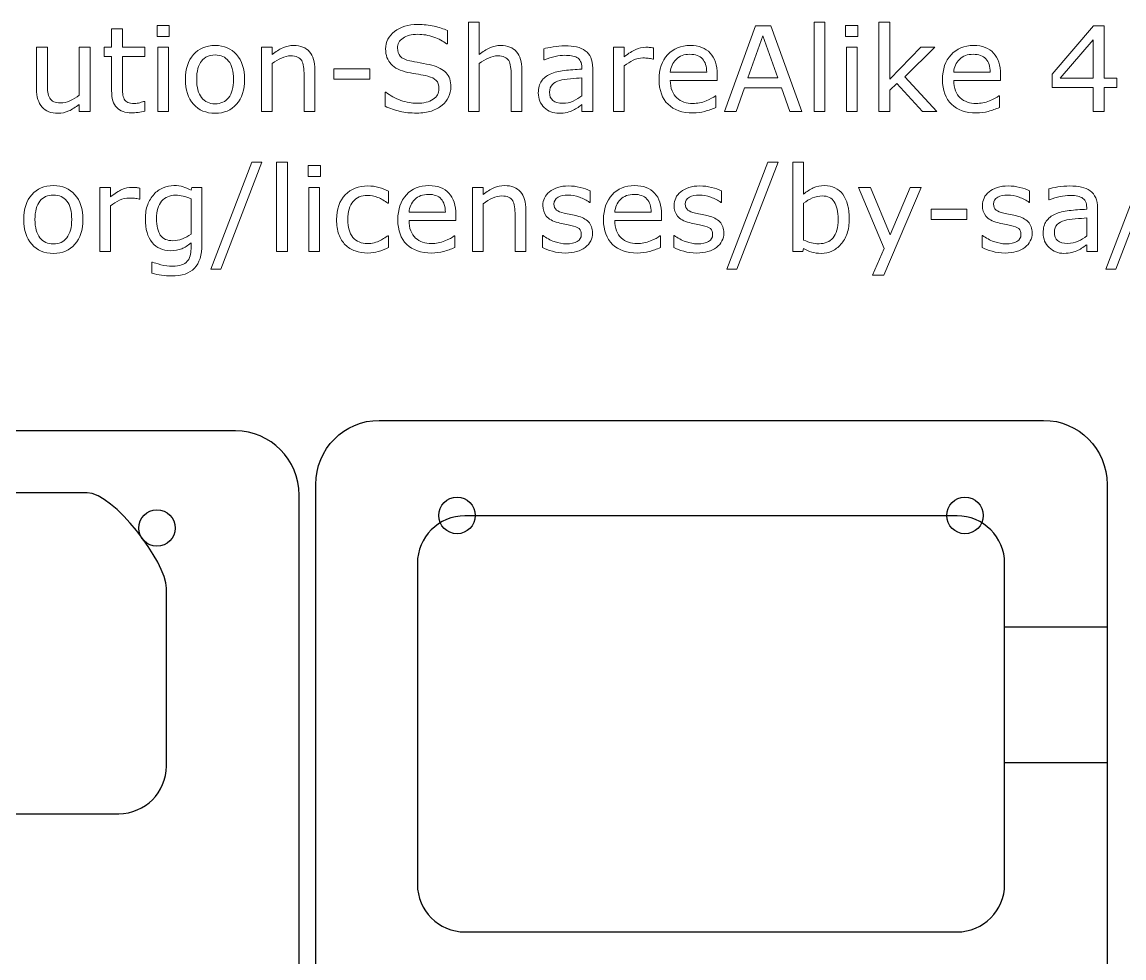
# Model space of a CAD drawing. Header units: inches. Extents: x -26 to 254, y 80 to 251.
# Drawn here: x 67.3 to 136.7, y 165.5 to 224.4 of the extents above; entities that cross this region are included whole.
import ezdxf

# ---------------------------------------------------------------- set-up
doc = ezdxf.new("R2010")
doc.units = ezdxf.units.IN
doc.header["$MEASUREMENT"] = 0
doc.layers.add('LAYER_1_0_0_0', color=7, linetype='Continuous')

# ---------------------------------------------------------------- blocks, each defined once
blk = doc.blocks.new('block 69')
at = {"layer": 'LAYER_1_0_0_0', "color": 1, "lineweight": 25}
blk.add_open_spline([(76.943, 192.581), (76.943, 193.216), (76.428, 193.731), (75.793, 193.731), (75.158, 193.731), (74.643, 193.216), (74.643, 192.581), (74.643, 191.946), (75.158, 191.431), (75.793, 191.431), (76.428, 191.431), (76.943, 191.946), (76.943, 192.581), (76.943, 192.581), (76.943, 192.581), (76.943, 192.581)], degree=3, knots=[0, 0, 0, 0, 1, 1, 1, 2, 2, 2, 3, 3, 3, 4, 4, 4, 5, 5, 5, 5], dxfattribs=at)
blk = doc.blocks.new('block 73')
at = {"layer": 'LAYER_1_0_0_0', "color": 1, "lineweight": 25}
blk.add_open_spline([(46.389, 174.597), (44.733, 174.597), (43.389, 175.94), (43.389, 177.597), (43.389, 177.597), (43.389, 188.796), (43.389, 188.796), (43.389, 190.452), (46.733, 194.796), (48.389, 194.796), (48.389, 194.796), (71.388, 194.796), (71.388, 194.796), (73.045, 194.796), (76.388, 190.452), (76.388, 188.796), (76.388, 188.796), (76.388, 177.597), (76.388, 177.597), (76.388, 175.94), (75.046, 174.597), (73.388, 174.597), (73.388, 174.597), (46.389, 174.597), (46.389, 174.597)], degree=3, knots=[0, 0, 0, 0, 1, 1, 1, 2, 2, 2, 3, 3, 3, 4, 4, 4, 5, 5, 5, 6, 6, 6, 7, 7, 7, 8, 8, 8, 8], dxfattribs=at)
blk = doc.blocks.new('block 75')
at = {"layer": 'LAYER_1_0_0_0', "color": 1, "lineweight": 25}
blk.add_open_spline([(95.2, 193.35), (95.2, 193.35), (126.199, 193.35), (126.199, 193.35), (127.855, 193.35), (129.199, 192.007), (129.199, 190.35), (129.199, 190.35), (129.199, 170.15), (129.199, 170.15), (129.199, 168.493), (127.855, 167.15), (126.199, 167.15), (126.199, 167.15), (95.2, 167.15), (95.2, 167.15), (93.543, 167.15), (92.2, 168.493), (92.2, 170.15), (92.2, 170.15), (92.2, 190.35), (92.2, 190.35), (92.2, 192.007), (93.543, 193.35), (95.2, 193.35)], degree=3, knots=[0, 0, 0, 0, 1, 1, 1, 2, 2, 2, 3, 3, 3, 4, 4, 4, 5, 5, 5, 6, 6, 6, 7, 7, 7, 8, 8, 8, 8], dxfattribs=at)
blk = doc.blocks.new('block 80')
at = {"layer": 'LAYER_1_0_0_0', "color": 1, "lineweight": 25}
blk.add_open_spline([(95.849, 193.372), (95.849, 194.007), (95.334, 194.522), (94.699, 194.522), (94.064, 194.522), (93.549, 194.007), (93.549, 193.372), (93.549, 192.737), (94.064, 192.222), (94.699, 192.222), (95.334, 192.222), (95.849, 192.737), (95.849, 193.372), (95.849, 193.372), (95.849, 193.372), (95.849, 193.372)], degree=3, knots=[0, 0, 0, 0, 1, 1, 1, 2, 2, 2, 3, 3, 3, 4, 4, 4, 5, 5, 5, 5], dxfattribs=at)
blk = doc.blocks.new('block 81')
at = {"layer": 'LAYER_1_0_0_0', "color": 1, "lineweight": 25}
blk.add_open_spline([(127.849, 193.372), (127.849, 194.007), (127.335, 194.522), (126.699, 194.522), (126.064, 194.522), (125.549, 194.007), (125.549, 193.372), (125.549, 192.737), (126.064, 192.222), (126.699, 192.222), (127.335, 192.222), (127.849, 192.737), (127.849, 193.372), (127.849, 193.372), (127.849, 193.372), (127.849, 193.372)], degree=3, knots=[0, 0, 0, 0, 1, 1, 1, 2, 2, 2, 3, 3, 3, 4, 4, 4, 5, 5, 5, 5], dxfattribs=at)
blk = doc.blocks.new('block 86')
at = {"layer": 'LAYER_1_0_0_0', "color": 1, "lineweight": 25}
blk.add_lwpolyline([(129.199, 186.361), (135.652, 186.361)], dxfattribs=at)
blk = doc.blocks.new('block 87')
at = {"layer": 'LAYER_1_0_0_0', "color": 1, "lineweight": 25}
blk.add_lwpolyline([(129.199, 177.816), (135.652, 177.816)], dxfattribs=at)
blk = doc.blocks.new('block 88')
at = {"layer": 'LAYER_1_0_0_0', "color": 7, "lineweight": 25}
blk.add_open_spline([(90.38, 152.023), (90.38, 152.023), (132.233, 152.023), (132.233, 152.023), (134.442, 152.023), (135.652, 153.827), (135.652, 156.054), (135.652, 156.054), (135.652, 195.33), (135.652, 195.33), (135.652, 197.556), (133.861, 199.361), (131.652, 199.361), (131.652, 199.361), (89.798, 199.361), (89.798, 199.361), (87.588, 199.361), (85.798, 197.556), (85.798, 195.33), (85.798, 195.33), (85.798, 156.054), (85.798, 156.054), (85.798, 153.827), (88.171, 152.023), (90.38, 152.023)], degree=3, knots=[0, 0, 0, 0, 1, 1, 1, 2, 2, 2, 3, 3, 3, 4, 4, 4, 5, 5, 5, 6, 6, 6, 7, 7, 7, 8, 8, 8, 8], dxfattribs=at)
blk = doc.blocks.new('block 94')
at = {"layer": 'LAYER_1_0_0_0', "color": 7, "lineweight": 25}
blk.add_open_spline([(33.553, 187.49), (33.553, 187.49), (28.187, 187.487), (28.187, 187.487), (28.187, 187.487), (28.184, 193.743), (28.184, 193.743), (28.184, 193.743), (33.542, 193.747), (33.542, 193.747), (33.542, 193.747), (33.528, 198.672), (33.528, 198.672), (33.528, 198.672), (33.532, 198.694), (33.532, 198.694), (33.532, 198.694), (80.745, 198.694), (80.745, 198.694), (80.745, 198.694), (80.745, 198.672), (80.745, 198.672), (80.745, 198.672), (80.745, 198.694), (80.745, 198.694), (82.954, 198.694), (84.745, 196.887), (84.745, 194.657), (84.745, 194.657), (84.745, 155.291), (84.745, 155.291), (84.745, 155.291), (84.781, 155.291), (84.781, 155.291), (84.781, 153.081), (82.975, 151.291), (80.745, 151.291), (80.745, 151.291), (69.424, 151.291), (69.424, 151.291), (69.424, 151.291), (66.009, 147.348), (66.009, 147.348), (66.009, 147.348), (61.609, 147.364), (61.609, 147.364), (61.609, 147.364), (61.612, 142.007), (61.612, 142.007), (61.612, 142.007), (61.612, 142.002), (61.612, 142.002), (61.612, 142.002), (55.319, 142.002), (55.319, 142.002), (55.319, 142.002), (55.316, 147.36), (55.316, 147.36), (55.316, 147.36), (41.764, 147.352), (41.764, 147.352), (41.764, 147.352), (41.766, 141.995), (41.766, 141.995), (41.766, 141.995), (35.51, 141.992), (35.51, 141.992), (35.51, 141.992), (35.507, 147.349), (35.507, 147.349), (35.507, 147.349), (33.553, 147.348), (33.553, 147.348), (33.553, 147.348), (33.553, 167.645), (33.553, 167.645), (33.553, 167.645), (28.199, 167.642), (28.199, 167.642), (28.197, 167.642), (28.195, 173.935), (28.195, 173.935), (28.195, 173.935), (33.553, 173.938), (33.553, 173.938), (33.553, 173.938), (33.553, 187.49), (33.553, 187.49)], degree=3, knots=[0, 0, 0, 0, 1, 1, 1, 2, 2, 2, 3, 3, 3, 4, 4, 4, 5, 5, 5, 6, 6, 6, 7, 7, 7, 8, 8, 8, 9, 9, 9, 10, 10, 10, 11, 11, 11, 12, 12, 12, 13, 13, 13, 14, 14, 14, 15, 15, 15, 16, 16, 16, 17, 17, 17, 18, 18, 18, 19, 19, 19, 20, 20, 20, 21, 21, 21, 22, 22, 22, 23, 23, 23, 24, 24, 24, 25, 25, 25, 26, 26, 26, 27, 27, 27, 28, 28, 28, 29, 29, 29, 29], dxfattribs=at)
blk = doc.blocks.new('block 101')
at = {"layer": 'LAYER_1_0_0_0', "color": 7, "lineweight": 5}
for points in [[(117.877, 218.805), (117.194, 218.805), (117.194, 224.438), (117.877, 224.438), (117.877, 218.805)], [(124.931, 218.805), (124.029, 218.805), (122.404, 220.574), (121.965, 220.156), (121.965, 218.805), (121.281, 218.805), (121.281, 224.438), (121.965, 224.438), (121.965, 220.84), (123.922, 222.851), (124.798, 222.851), (122.912, 220.982), (124.931, 218.805)], [(76.572, 223.523), (75.8, 223.523), (75.8, 224.229), (76.572, 224.229), (76.572, 223.523)], [(116.418, 218.805), (115.656, 218.805), (115.131, 220.304), (112.808, 220.304), (112.284, 218.805), (111.556, 218.805), (113.511, 224.196), (114.463, 224.196), (116.418, 218.805)], [(114.907, 220.922), (113.97, 223.562), (113.028, 220.922), (114.907, 220.922)], [(119.954, 223.523), (119.183, 223.523), (119.183, 224.229), (119.954, 224.229), (119.954, 223.523)], [(136.271, 220.326), (135.466, 220.326), (135.466, 218.805), (134.772, 218.805), (134.772, 220.326), (132.192, 220.326), (132.192, 221.159), (134.801, 224.196), (135.466, 224.196), (135.466, 220.911), (136.271, 220.911), (136.271, 220.326)], [(134.772, 220.911), (134.772, 223.316), (132.706, 220.911), (134.772, 220.911)], [(76.528, 218.805), (75.844, 218.805), (75.844, 222.851), (76.528, 222.851), (76.528, 218.805)], [(119.91, 218.805), (119.227, 218.805), (119.227, 222.851), (119.91, 222.851), (119.91, 218.805)], [(89.2, 220.833), (86.94, 220.833), (86.94, 221.484), (89.2, 221.484), (89.2, 220.833)], [(82.4, 215.619), (79.807, 208.883), (79.181, 208.883), (81.763, 215.619), (82.4, 215.619)], [(84.012, 209.985), (83.328, 209.985), (83.328, 215.619), (84.012, 215.619), (84.012, 209.985)], [(86.088, 214.704), (85.317, 214.704), (85.317, 215.409), (86.088, 215.409), (86.088, 214.704)], [(114.924, 215.619), (112.33, 208.883), (111.705, 208.883), (114.287, 215.619), (114.924, 215.619)], [(138.798, 215.619), (136.205, 208.883), (135.579, 208.883), (138.161, 215.619), (138.798, 215.619)], [(86.044, 209.985), (85.361, 209.985), (85.361, 214.031), (86.044, 214.031), (86.044, 209.985)], [(123.944, 214.031), (121.583, 208.497), (120.864, 208.497), (121.609, 210.184), (119.997, 214.031), (120.739, 214.031), (121.978, 211.036), (123.237, 214.031), (123.944, 214.031)], [(126.827, 212.014), (124.567, 212.014), (124.567, 212.664), (126.827, 212.664), (126.827, 212.014)]]:
    blk.add_lwpolyline(points, dxfattribs=at)
for points, knots in [([(94.311, 220.34), (94.311, 220.13), (94.262, 219.923), (94.164, 219.718), (94.067, 219.513), (93.93, 219.34), (93.754, 219.198), (93.562, 219.043), (93.338, 218.923), (93.081, 218.836), (92.825, 218.749), (92.516, 218.706), (92.155, 218.706), (91.767, 218.706), (91.419, 218.742), (91.11, 218.814), (90.801, 218.886), (90.486, 218.993), (90.165, 219.135), (90.165, 219.135), (90.165, 220.029), (90.165, 220.029), (90.165, 220.029), (90.216, 220.029), (90.216, 220.029), (90.488, 219.803), (90.801, 219.629), (91.157, 219.507), (91.512, 219.384), (91.847, 219.323), (92.159, 219.323), (92.601, 219.323), (92.946, 219.406), (93.192, 219.573), (93.438, 219.739), (93.561, 219.961), (93.561, 220.239), (93.561, 220.477), (93.503, 220.654), (93.387, 220.767), (93.27, 220.88), (93.092, 220.968), (92.855, 221.03), (92.675, 221.079), (92.479, 221.119), (92.269, 221.15), (92.059, 221.181), (91.836, 221.221), (91.601, 221.269), (91.125, 221.37), (90.772, 221.543), (90.543, 221.788), (90.314, 222.032), (90.198, 222.351), (90.198, 222.744), (90.198, 223.195), (90.389, 223.564), (90.768, 223.852), (91.149, 224.14), (91.63, 224.284), (92.215, 224.284), (92.592, 224.284), (92.939, 224.248), (93.254, 224.176), (93.568, 224.103), (93.848, 224.014), (94.09, 223.908), (94.09, 223.908), (94.09, 223.06), (94.09, 223.06), (94.09, 223.06), (94.04, 223.06), (94.04, 223.06), (93.836, 223.235), (93.568, 223.379), (93.236, 223.494), (92.903, 223.609), (92.563, 223.667), (92.215, 223.667), (91.833, 223.667), (91.527, 223.587), (91.295, 223.428), (91.064, 223.269), (90.948, 223.064), (90.948, 222.813), (90.948, 222.588), (91.006, 222.413), (91.121, 222.285), (91.237, 222.157), (91.439, 222.06), (91.73, 221.992), (91.884, 221.959), (92.103, 221.917), (92.386, 221.869), (92.67, 221.821), (92.91, 221.772), (93.107, 221.721), (93.506, 221.615), (93.806, 221.455), (94.008, 221.24), (94.21, 221.026), (94.311, 220.725), (94.311, 220.34)], [0, 0, 0, 0, 1, 1, 1, 2, 2, 2, 3, 3, 3, 4, 4, 4, 5, 5, 5, 6, 6, 6, 7, 7, 7, 8, 8, 8, 9, 9, 9, 10, 10, 10, 11, 11, 11, 12, 12, 12, 13, 13, 13, 14, 14, 14, 15, 15, 15, 16, 16, 16, 17, 17, 17, 18, 18, 18, 19, 19, 19, 20, 20, 20, 21, 21, 21, 22, 22, 22, 23, 23, 23, 24, 24, 24, 25, 25, 25, 26, 26, 26, 27, 27, 27, 28, 28, 28, 29, 29, 29, 30, 30, 30, 31, 31, 31, 32, 32, 32, 33, 33, 33, 34, 34, 34, 34]), ([(98.791, 218.805), (98.791, 218.805), (98.107, 218.805), (98.107, 218.805), (98.107, 218.805), (98.107, 221.106), (98.107, 221.106), (98.107, 221.292), (98.097, 221.466), (98.075, 221.629), (98.053, 221.792), (98.014, 221.919), (97.956, 222.011), (97.896, 222.112), (97.81, 222.187), (97.697, 222.237), (97.585, 222.286), (97.439, 222.311), (97.259, 222.311), (97.074, 222.311), (96.881, 222.265), (96.679, 222.174), (96.478, 222.082), (96.285, 221.965), (96.101, 221.823), (96.101, 221.823), (96.101, 218.805), (96.101, 218.805), (96.101, 218.805), (95.417, 218.805), (95.417, 218.805), (95.417, 218.805), (95.417, 224.438), (95.417, 224.438), (95.417, 224.438), (96.101, 224.438), (96.101, 224.438), (96.101, 224.438), (96.101, 222.4), (96.101, 222.4), (96.312, 222.576), (96.531, 222.714), (96.757, 222.813), (96.983, 222.911), (97.215, 222.961), (97.453, 222.961), (97.888, 222.961), (98.22, 222.829), (98.448, 222.567), (98.677, 222.304), (98.791, 221.925), (98.791, 221.43), (98.791, 221.43), (98.791, 218.805), (98.791, 218.805)], [0, 0, 0, 0, 1, 1, 1, 2, 2, 2, 3, 3, 3, 4, 4, 4, 5, 5, 5, 6, 6, 6, 7, 7, 7, 8, 8, 8, 9, 9, 9, 10, 10, 10, 11, 11, 11, 12, 12, 12, 13, 13, 13, 14, 14, 14, 15, 15, 15, 16, 16, 16, 17, 17, 17, 18, 18, 18, 18]), ([(75.019, 218.832), (74.891, 218.799), (74.752, 218.771), (74.601, 218.75), (74.451, 218.728), (74.317, 218.717), (74.198, 218.717), (73.786, 218.717), (73.473, 218.828), (73.258, 219.051), (73.043, 219.273), (72.936, 219.63), (72.936, 220.122), (72.936, 220.122), (72.936, 222.278), (72.936, 222.278), (72.936, 222.278), (72.473, 222.278), (72.473, 222.278), (72.473, 222.278), (72.473, 222.851), (72.473, 222.851), (72.473, 222.851), (72.936, 222.851), (72.936, 222.851), (72.936, 222.851), (72.936, 224.008), (72.936, 224.008), (72.936, 224.008), (73.619, 224.008), (73.619, 224.008), (73.619, 224.008), (73.619, 222.851), (73.619, 222.851), (73.619, 222.851), (75.019, 222.851), (75.019, 222.851), (75.019, 222.851), (75.019, 222.278), (75.019, 222.278), (75.019, 222.278), (73.619, 222.278), (73.619, 222.278), (73.619, 222.278), (73.619, 220.428), (73.619, 220.428), (73.619, 220.215), (73.624, 220.048), (73.634, 219.928), (73.643, 219.808), (73.677, 219.696), (73.734, 219.592), (73.787, 219.495), (73.86, 219.424), (73.953, 219.38), (74.046, 219.335), (74.187, 219.312), (74.377, 219.312), (74.487, 219.312), (74.603, 219.329), (74.723, 219.362), (74.844, 219.395), (74.93, 219.422), (74.984, 219.444), (74.984, 219.444), (75.019, 219.444), (75.019, 219.444), (75.019, 219.444), (75.019, 218.832), (75.019, 218.832)], [0, 0, 0, 0, 1, 1, 1, 2, 2, 2, 3, 3, 3, 4, 4, 4, 5, 5, 5, 6, 6, 6, 7, 7, 7, 8, 8, 8, 9, 9, 9, 10, 10, 10, 11, 11, 11, 12, 12, 12, 13, 13, 13, 14, 14, 14, 15, 15, 15, 16, 16, 16, 17, 17, 17, 18, 18, 18, 19, 19, 19, 20, 20, 20, 21, 21, 21, 22, 22, 22, 23, 23, 23, 23]), ([(81.316, 220.826), (81.316, 220.168), (81.148, 219.648), (80.811, 219.267), (80.473, 218.886), (80.021, 218.695), (79.455, 218.695), (78.884, 218.695), (78.431, 218.886), (78.094, 219.267), (77.758, 219.648), (77.59, 220.168), (77.59, 220.826), (77.59, 221.485), (77.758, 222.005), (78.094, 222.388), (78.431, 222.77), (78.884, 222.961), (79.455, 222.961), (80.021, 222.961), (80.473, 222.77), (80.811, 222.388), (81.148, 222.005), (81.316, 221.485), (81.316, 220.826)], [0, 0, 0, 0, 1, 1, 1, 2, 2, 2, 3, 3, 3, 4, 4, 4, 5, 5, 5, 6, 6, 6, 7, 7, 7, 8, 8, 8, 8]), ([(85.747, 218.805), (85.747, 218.805), (85.063, 218.805), (85.063, 218.805), (85.063, 218.805), (85.063, 221.106), (85.063, 221.106), (85.063, 221.292), (85.052, 221.466), (85.031, 221.629), (85.009, 221.792), (84.969, 221.919), (84.912, 222.011), (84.852, 222.112), (84.766, 222.187), (84.653, 222.237), (84.54, 222.286), (84.394, 222.311), (84.214, 222.311), (84.03, 222.311), (83.837, 222.265), (83.636, 222.174), (83.434, 222.082), (83.241, 221.965), (83.057, 221.823), (83.057, 221.823), (83.057, 218.805), (83.057, 218.805), (83.057, 218.805), (82.373, 218.805), (82.373, 218.805), (82.373, 218.805), (82.373, 222.851), (82.373, 222.851), (82.373, 222.851), (83.057, 222.851), (83.057, 222.851), (83.057, 222.851), (83.057, 222.4), (83.057, 222.4), (83.268, 222.576), (83.487, 222.714), (83.713, 222.813), (83.939, 222.911), (84.171, 222.961), (84.409, 222.961), (84.844, 222.961), (85.176, 222.829), (85.404, 222.567), (85.632, 222.304), (85.747, 221.925), (85.747, 221.43), (85.747, 221.43), (85.747, 218.805), (85.747, 218.805)], [0, 0, 0, 0, 1, 1, 1, 2, 2, 2, 3, 3, 3, 4, 4, 4, 5, 5, 5, 6, 6, 6, 7, 7, 7, 8, 8, 8, 9, 9, 9, 10, 10, 10, 11, 11, 11, 12, 12, 12, 13, 13, 13, 14, 14, 14, 15, 15, 15, 16, 16, 16, 17, 17, 17, 18, 18, 18, 18]), ([(103.247, 218.805), (103.247, 218.805), (102.564, 218.805), (102.564, 218.805), (102.564, 218.805), (102.564, 219.237), (102.564, 219.237), (102.504, 219.196), (102.422, 219.138), (102.32, 219.065), (102.218, 218.992), (102.12, 218.933), (102.023, 218.89), (101.91, 218.835), (101.781, 218.788), (101.634, 218.751), (101.488, 218.714), (101.316, 218.695), (101.119, 218.695), (100.756, 218.695), (100.449, 218.815), (100.197, 219.056), (99.945, 219.297), (99.819, 219.604), (99.819, 219.978), (99.819, 220.284), (99.884, 220.531), (100.015, 220.72), (100.146, 220.909), (100.333, 221.057), (100.575, 221.166), (100.82, 221.274), (101.115, 221.347), (101.458, 221.386), (101.802, 221.425), (102.17, 221.453), (102.564, 221.473), (102.564, 221.473), (102.564, 221.578), (102.564, 221.578), (102.564, 221.733), (102.537, 221.861), (102.482, 221.963), (102.429, 222.065), (102.351, 222.145), (102.25, 222.202), (102.154, 222.258), (102.039, 222.295), (101.904, 222.315), (101.769, 222.334), (101.628, 222.344), (101.481, 222.344), (101.303, 222.344), (101.105, 222.32), (100.886, 222.273), (100.667, 222.226), (100.441, 222.158), (100.208, 222.068), (100.208, 222.068), (100.171, 222.068), (100.171, 222.068), (100.171, 222.068), (100.171, 222.756), (100.171, 222.756), (100.304, 222.792), (100.496, 222.832), (100.747, 222.874), (100.997, 222.918), (101.245, 222.939), (101.489, 222.939), (101.773, 222.939), (102.021, 222.916), (102.232, 222.869), (102.444, 222.822), (102.626, 222.742), (102.781, 222.628), (102.932, 222.517), (103.049, 222.374), (103.128, 222.198), (103.208, 222.023), (103.247, 221.804), (103.247, 221.544), (103.247, 221.544), (103.247, 218.805), (103.247, 218.805)], [0, 0, 0, 0, 1, 1, 1, 2, 2, 2, 3, 3, 3, 4, 4, 4, 5, 5, 5, 6, 6, 6, 7, 7, 7, 8, 8, 8, 9, 9, 9, 10, 10, 10, 11, 11, 11, 12, 12, 12, 13, 13, 13, 14, 14, 14, 15, 15, 15, 16, 16, 16, 17, 17, 17, 18, 18, 18, 19, 19, 19, 20, 20, 20, 21, 21, 21, 22, 22, 22, 23, 23, 23, 24, 24, 24, 25, 25, 25, 26, 26, 26, 27, 27, 27, 28, 28, 28, 28]), ([(111.09, 220.767), (111.09, 220.767), (108.135, 220.767), (108.135, 220.767), (108.135, 220.518), (108.172, 220.301), (108.247, 220.116), (108.321, 219.931), (108.422, 219.779), (108.552, 219.661), (108.677, 219.544), (108.824, 219.457), (108.996, 219.4), (109.166, 219.341), (109.355, 219.312), (109.561, 219.312), (109.834, 219.312), (110.109, 219.366), (110.386, 219.476), (110.662, 219.585), (110.859, 219.692), (110.977, 219.797), (110.977, 219.797), (111.012, 219.797), (111.012, 219.797), (111.012, 219.797), (111.012, 219.056), (111.012, 219.056), (110.784, 218.96), (110.55, 218.879), (110.312, 218.815), (110.073, 218.75), (109.823, 218.717), (109.561, 218.717), (108.892, 218.717), (108.369, 218.898), (107.993, 219.261), (107.618, 219.623), (107.429, 220.139), (107.429, 220.807), (107.429, 221.467), (107.609, 221.991), (107.969, 222.38), (108.329, 222.767), (108.803, 222.961), (109.39, 222.961), (109.933, 222.961), (110.353, 222.803), (110.648, 222.486), (110.942, 222.169), (111.09, 221.719), (111.09, 221.135), (111.09, 221.135), (111.09, 220.767), (111.09, 220.767)], [0, 0, 0, 0, 1, 1, 1, 2, 2, 2, 3, 3, 3, 4, 4, 4, 5, 5, 5, 6, 6, 6, 7, 7, 7, 8, 8, 8, 9, 9, 9, 10, 10, 10, 11, 11, 11, 12, 12, 12, 13, 13, 13, 14, 14, 14, 15, 15, 15, 16, 16, 16, 17, 17, 17, 18, 18, 18, 18]), ([(128.945, 220.767), (128.945, 220.767), (125.99, 220.767), (125.99, 220.767), (125.99, 220.518), (126.027, 220.301), (126.102, 220.116), (126.176, 219.931), (126.278, 219.779), (126.407, 219.661), (126.532, 219.544), (126.679, 219.457), (126.851, 219.4), (127.022, 219.341), (127.21, 219.312), (127.417, 219.312), (127.689, 219.312), (127.964, 219.366), (128.241, 219.476), (128.518, 219.585), (128.715, 219.692), (128.832, 219.797), (128.832, 219.797), (128.868, 219.797), (128.868, 219.797), (128.868, 219.797), (128.868, 219.056), (128.868, 219.056), (128.639, 218.96), (128.405, 218.879), (128.167, 218.815), (127.928, 218.75), (127.678, 218.717), (127.416, 218.717), (126.747, 218.717), (126.224, 218.898), (125.848, 219.261), (125.473, 219.623), (125.285, 220.139), (125.285, 220.807), (125.285, 221.467), (125.465, 221.991), (125.824, 222.38), (126.184, 222.767), (126.658, 222.961), (127.245, 222.961), (127.789, 222.961), (128.208, 222.803), (128.503, 222.486), (128.797, 222.169), (128.945, 221.719), (128.945, 221.135), (128.945, 221.135), (128.945, 220.767), (128.945, 220.767)], [0, 0, 0, 0, 1, 1, 1, 2, 2, 2, 3, 3, 3, 4, 4, 4, 5, 5, 5, 6, 6, 6, 7, 7, 7, 8, 8, 8, 9, 9, 9, 10, 10, 10, 11, 11, 11, 12, 12, 12, 13, 13, 13, 14, 14, 14, 15, 15, 15, 16, 16, 16, 17, 17, 17, 18, 18, 18, 18]), ([(71.577, 218.805), (71.577, 218.805), (70.894, 218.805), (70.894, 218.805), (70.894, 218.805), (70.894, 219.256), (70.894, 219.256), (70.665, 219.075), (70.446, 218.937), (70.237, 218.84), (70.028, 218.744), (69.797, 218.695), (69.545, 218.695), (69.122, 218.695), (68.793, 218.825), (68.557, 219.084), (68.321, 219.344), (68.204, 219.724), (68.204, 220.226), (68.204, 220.226), (68.204, 222.851), (68.204, 222.851), (68.204, 222.851), (68.887, 222.851), (68.887, 222.851), (68.887, 222.851), (68.887, 220.55), (68.887, 220.55), (68.887, 220.345), (68.897, 220.17), (68.916, 220.024), (68.935, 219.878), (68.976, 219.753), (69.038, 219.649), (69.103, 219.543), (69.187, 219.466), (69.289, 219.417), (69.393, 219.369), (69.542, 219.345), (69.739, 219.345), (69.914, 219.345), (70.105, 219.391), (70.313, 219.483), (70.52, 219.575), (70.714, 219.692), (70.894, 219.834), (70.894, 219.834), (70.894, 222.851), (70.894, 222.851), (70.894, 222.851), (71.577, 222.851), (71.577, 222.851), (71.577, 222.851), (71.577, 218.805), (71.577, 218.805)], [0, 0, 0, 0, 1, 1, 1, 2, 2, 2, 3, 3, 3, 4, 4, 4, 5, 5, 5, 6, 6, 6, 7, 7, 7, 8, 8, 8, 9, 9, 9, 10, 10, 10, 11, 11, 11, 12, 12, 12, 13, 13, 13, 14, 14, 14, 15, 15, 15, 16, 16, 16, 17, 17, 17, 18, 18, 18, 18]), ([(80.611, 220.826), (80.611, 221.347), (80.509, 221.733), (80.305, 221.986), (80.101, 222.24), (79.818, 222.366), (79.455, 222.366), (79.088, 222.366), (78.803, 222.24), (78.6, 221.986), (78.397, 221.733), (78.296, 221.347), (78.296, 220.826), (78.296, 220.323), (78.398, 219.94), (78.602, 219.681), (78.806, 219.42), (79.09, 219.29), (79.455, 219.29), (79.815, 219.29), (80.097, 219.419), (80.303, 219.677), (80.508, 219.935), (80.611, 220.318), (80.611, 220.826)], [0, 0, 0, 0, 1, 1, 1, 2, 2, 2, 3, 3, 3, 4, 4, 4, 5, 5, 5, 6, 6, 6, 7, 7, 7, 8, 8, 8, 8]), ([(107.079, 222.112), (107.079, 222.112), (107.043, 222.112), (107.043, 222.112), (106.942, 222.136), (106.844, 222.152), (106.748, 222.163), (106.653, 222.174), (106.541, 222.178), (106.41, 222.178), (106.2, 222.178), (105.998, 222.132), (105.803, 222.039), (105.607, 221.946), (105.419, 221.826), (105.238, 221.679), (105.238, 221.679), (105.238, 218.805), (105.238, 218.805), (105.238, 218.805), (104.555, 218.805), (104.555, 218.805), (104.555, 218.805), (104.555, 222.851), (104.555, 222.851), (104.555, 222.851), (105.238, 222.851), (105.238, 222.851), (105.238, 222.851), (105.238, 222.253), (105.238, 222.253), (105.508, 222.47), (105.746, 222.625), (105.953, 222.715), (106.159, 222.806), (106.369, 222.851), (106.584, 222.851), (106.702, 222.851), (106.787, 222.848), (106.84, 222.842), (106.893, 222.836), (106.973, 222.825), (107.079, 222.808), (107.079, 222.808), (107.079, 222.112), (107.079, 222.112)], [0, 0, 0, 0, 1, 1, 1, 2, 2, 2, 3, 3, 3, 4, 4, 4, 5, 5, 5, 6, 6, 6, 7, 7, 7, 8, 8, 8, 9, 9, 9, 10, 10, 10, 11, 11, 11, 12, 12, 12, 13, 13, 13, 14, 14, 14, 15, 15, 15, 15]), ([(110.428, 221.285), (110.426, 221.644), (110.337, 221.921), (110.161, 222.116), (109.986, 222.312), (109.719, 222.41), (109.361, 222.41), (109, 222.41), (108.712, 222.302), (108.499, 222.087), (108.285, 221.872), (108.164, 221.605), (108.135, 221.285), (108.135, 221.285), (110.428, 221.285), (110.428, 221.285)], [0, 0, 0, 0, 1, 1, 1, 2, 2, 2, 3, 3, 3, 4, 4, 4, 5, 5, 5, 5]), ([(128.283, 221.285), (128.281, 221.644), (128.192, 221.921), (128.017, 222.116), (127.841, 222.312), (127.574, 222.41), (127.216, 222.41), (126.855, 222.41), (126.568, 222.302), (126.354, 222.087), (126.14, 221.872), (126.019, 221.605), (125.99, 221.285), (125.99, 221.285), (128.283, 221.285), (128.283, 221.285)], [0, 0, 0, 0, 1, 1, 1, 2, 2, 2, 3, 3, 3, 4, 4, 4, 5, 5, 5, 5]), ([(102.564, 219.797), (102.564, 219.797), (102.564, 220.922), (102.564, 220.922), (102.358, 220.91), (102.116, 220.892), (101.837, 220.868), (101.558, 220.844), (101.337, 220.809), (101.175, 220.762), (100.98, 220.707), (100.824, 220.621), (100.704, 220.504), (100.584, 220.387), (100.524, 220.226), (100.524, 220.021), (100.524, 219.79), (100.594, 219.616), (100.733, 219.499), (100.871, 219.382), (101.084, 219.323), (101.368, 219.323), (101.605, 219.323), (101.822, 219.37), (102.018, 219.462), (102.214, 219.555), (102.396, 219.667), (102.564, 219.797)], [0, 0, 0, 0, 1, 1, 1, 2, 2, 2, 3, 3, 3, 4, 4, 4, 5, 5, 5, 6, 6, 6, 7, 7, 7, 8, 8, 8, 9, 9, 9, 9]), ([(119.413, 212.039), (119.413, 211.702), (119.365, 211.397), (119.27, 211.127), (119.174, 210.857), (119.046, 210.63), (118.884, 210.447), (118.713, 210.257), (118.525, 210.114), (118.319, 210.019), (118.115, 209.923), (117.889, 209.875), (117.643, 209.875), (117.413, 209.875), (117.213, 209.903), (117.042, 209.957), (116.87, 210.011), (116.702, 210.084), (116.536, 210.176), (116.536, 210.176), (116.491, 209.985), (116.491, 209.985), (116.491, 209.985), (115.852, 209.985), (115.852, 209.985), (115.852, 209.985), (115.852, 215.619), (115.852, 215.619), (115.852, 215.619), (116.536, 215.619), (116.536, 215.619), (116.536, 215.619), (116.536, 213.606), (116.536, 213.606), (116.726, 213.763), (116.928, 213.892), (117.143, 213.991), (117.358, 214.092), (117.599, 214.142), (117.867, 214.142), (118.345, 214.142), (118.722, 213.958), (118.998, 213.592), (119.274, 213.225), (119.413, 212.708), (119.413, 212.039)], [0, 0, 0, 0, 1, 1, 1, 2, 2, 2, 3, 3, 3, 4, 4, 4, 5, 5, 5, 6, 6, 6, 7, 7, 7, 8, 8, 8, 9, 9, 9, 10, 10, 10, 11, 11, 11, 12, 12, 12, 13, 13, 13, 14, 14, 14, 15, 15, 15, 15]), ([(71.13, 212.007), (71.13, 211.348), (70.961, 210.828), (70.624, 210.447), (70.286, 210.066), (69.834, 209.875), (69.269, 209.875), (68.698, 209.875), (68.244, 210.066), (67.908, 210.447), (67.572, 210.828), (67.404, 211.348), (67.404, 212.007), (67.404, 212.666), (67.572, 213.186), (67.908, 213.568), (68.244, 213.951), (68.698, 214.142), (69.269, 214.142), (69.834, 214.142), (70.286, 213.951), (70.624, 213.568), (70.961, 213.186), (71.13, 212.666), (71.13, 212.007)], [0, 0, 0, 0, 1, 1, 1, 2, 2, 2, 3, 3, 3, 4, 4, 4, 5, 5, 5, 6, 6, 6, 7, 7, 7, 8, 8, 8, 8]), ([(74.711, 213.293), (74.711, 213.293), (74.675, 213.293), (74.675, 213.293), (74.574, 213.316), (74.476, 213.333), (74.38, 213.344), (74.285, 213.354), (74.173, 213.359), (74.042, 213.359), (73.832, 213.359), (73.63, 213.313), (73.435, 213.22), (73.239, 213.127), (73.051, 213.006), (72.87, 212.859), (72.87, 212.859), (72.87, 209.985), (72.87, 209.985), (72.87, 209.985), (72.187, 209.985), (72.187, 209.985), (72.187, 209.985), (72.187, 214.031), (72.187, 214.031), (72.187, 214.031), (72.87, 214.031), (72.87, 214.031), (72.87, 214.031), (72.87, 213.434), (72.87, 213.434), (73.14, 213.651), (73.378, 213.805), (73.585, 213.896), (73.791, 213.987), (74.001, 214.031), (74.216, 214.031), (74.334, 214.031), (74.419, 214.029), (74.472, 214.022), (74.525, 214.016), (74.605, 214.005), (74.711, 213.989), (74.711, 213.989), (74.711, 213.293), (74.711, 213.293)], [0, 0, 0, 0, 1, 1, 1, 2, 2, 2, 3, 3, 3, 4, 4, 4, 5, 5, 5, 6, 6, 6, 7, 7, 7, 8, 8, 8, 9, 9, 9, 10, 10, 10, 11, 11, 11, 12, 12, 12, 13, 13, 13, 14, 14, 14, 15, 15, 15, 15]), ([(78.622, 210.446), (78.622, 209.76), (78.467, 209.256), (78.154, 208.935), (77.842, 208.614), (77.362, 208.453), (76.714, 208.453), (76.499, 208.453), (76.289, 208.468), (76.085, 208.499), (75.88, 208.529), (75.679, 208.572), (75.48, 208.627), (75.48, 208.627), (75.48, 209.324), (75.48, 209.324), (75.48, 209.324), (75.517, 209.324), (75.517, 209.324), (75.628, 209.28), (75.804, 209.224), (76.046, 209.159), (76.288, 209.092), (76.53, 209.059), (76.772, 209.059), (77.004, 209.059), (77.196, 209.088), (77.348, 209.143), (77.501, 209.199), (77.618, 209.276), (77.703, 209.375), (77.788, 209.469), (77.848, 209.582), (77.884, 209.715), (77.921, 209.848), (77.939, 209.996), (77.939, 210.161), (77.939, 210.161), (77.939, 210.53), (77.939, 210.53), (77.734, 210.366), (77.538, 210.243), (77.351, 210.163), (77.164, 210.081), (76.925, 210.041), (76.636, 210.041), (76.153, 210.041), (75.77, 210.216), (75.487, 210.565), (75.203, 210.914), (75.061, 211.407), (75.061, 212.042), (75.061, 212.39), (75.11, 212.691), (75.208, 212.943), (75.306, 213.196), (75.439, 213.414), (75.608, 213.598), (75.765, 213.77), (75.956, 213.903), (76.18, 213.998), (76.404, 214.094), (76.628, 214.142), (76.849, 214.142), (77.084, 214.142), (77.279, 214.118), (77.438, 214.071), (77.596, 214.024), (77.763, 213.952), (77.939, 213.856), (77.939, 213.856), (77.983, 214.031), (77.983, 214.031), (77.983, 214.031), (78.622, 214.031), (78.622, 214.031), (78.622, 214.031), (78.622, 210.446), (78.622, 210.446)], [0, 0, 0, 0, 1, 1, 1, 2, 2, 2, 3, 3, 3, 4, 4, 4, 5, 5, 5, 6, 6, 6, 7, 7, 7, 8, 8, 8, 9, 9, 9, 10, 10, 10, 11, 11, 11, 12, 12, 12, 13, 13, 13, 14, 14, 14, 15, 15, 15, 16, 16, 16, 17, 17, 17, 18, 18, 18, 19, 19, 19, 20, 20, 20, 21, 21, 21, 22, 22, 22, 23, 23, 23, 24, 24, 24, 25, 25, 25, 26, 26, 26, 26]), ([(90.382, 210.241), (90.155, 210.132), (89.94, 210.048), (89.737, 209.988), (89.533, 209.928), (89.317, 209.897), (89.088, 209.897), (88.796, 209.897), (88.529, 209.941), (88.286, 210.026), (88.043, 210.112), (87.834, 210.241), (87.66, 210.415), (87.484, 210.588), (87.348, 210.807), (87.252, 211.072), (87.156, 211.337), (87.108, 211.647), (87.108, 212.002), (87.108, 212.662), (87.289, 213.18), (87.651, 213.556), (88.014, 213.931), (88.492, 214.12), (89.088, 214.12), (89.319, 214.12), (89.546, 214.087), (89.769, 214.022), (89.992, 213.957), (90.196, 213.878), (90.382, 213.784), (90.382, 213.784), (90.382, 213.028), (90.382, 213.028), (90.382, 213.028), (90.345, 213.028), (90.345, 213.028), (90.139, 213.188), (89.925, 213.31), (89.704, 213.396), (89.484, 213.482), (89.269, 213.524), (89.06, 213.524), (88.674, 213.524), (88.37, 213.395), (88.147, 213.138), (87.924, 212.879), (87.813, 212.5), (87.813, 212.002), (87.813, 211.516), (87.922, 211.144), (88.14, 210.883), (88.358, 210.623), (88.664, 210.493), (89.06, 210.493), (89.197, 210.493), (89.336, 210.51), (89.478, 210.546), (89.62, 210.582), (89.748, 210.628), (89.862, 210.686), (89.96, 210.736), (90.053, 210.788), (90.14, 210.845), (90.226, 210.9), (90.295, 210.949), (90.345, 210.989), (90.345, 210.989), (90.382, 210.989), (90.382, 210.989), (90.382, 210.989), (90.382, 210.241), (90.382, 210.241)], [0, 0, 0, 0, 1, 1, 1, 2, 2, 2, 3, 3, 3, 4, 4, 4, 5, 5, 5, 6, 6, 6, 7, 7, 7, 8, 8, 8, 9, 9, 9, 10, 10, 10, 11, 11, 11, 12, 12, 12, 13, 13, 13, 14, 14, 14, 15, 15, 15, 16, 16, 16, 17, 17, 17, 18, 18, 18, 19, 19, 19, 20, 20, 20, 21, 21, 21, 22, 22, 22, 23, 23, 23, 24, 24, 24, 24]), ([(94.627, 211.948), (94.627, 211.948), (91.673, 211.948), (91.673, 211.948), (91.673, 211.699), (91.709, 211.481), (91.784, 211.297), (91.858, 211.111), (91.96, 210.96), (92.089, 210.841), (92.214, 210.725), (92.362, 210.638), (92.533, 210.58), (92.704, 210.522), (92.893, 210.493), (93.099, 210.493), (93.371, 210.493), (93.646, 210.547), (93.923, 210.657), (94.2, 210.765), (94.397, 210.872), (94.514, 210.978), (94.514, 210.978), (94.55, 210.978), (94.55, 210.978), (94.55, 210.978), (94.55, 210.237), (94.55, 210.237), (94.322, 210.14), (94.088, 210.06), (93.85, 209.995), (93.611, 209.93), (93.36, 209.897), (93.098, 209.897), (92.429, 209.897), (91.906, 210.078), (91.53, 210.442), (91.155, 210.804), (90.967, 211.319), (90.967, 211.987), (90.967, 212.648), (91.147, 213.171), (91.507, 213.56), (91.867, 213.948), (92.34, 214.142), (92.927, 214.142), (93.471, 214.142), (93.89, 213.983), (94.185, 213.666), (94.48, 213.349), (94.627, 212.899), (94.627, 212.316), (94.627, 212.316), (94.627, 211.948), (94.627, 211.948)], [0, 0, 0, 0, 1, 1, 1, 2, 2, 2, 3, 3, 3, 4, 4, 4, 5, 5, 5, 6, 6, 6, 7, 7, 7, 8, 8, 8, 9, 9, 9, 10, 10, 10, 11, 11, 11, 12, 12, 12, 13, 13, 13, 14, 14, 14, 15, 15, 15, 16, 16, 16, 17, 17, 17, 18, 18, 18, 18]), ([(99.041, 209.985), (99.041, 209.985), (98.357, 209.985), (98.357, 209.985), (98.357, 209.985), (98.357, 212.287), (98.357, 212.287), (98.357, 212.472), (98.346, 212.646), (98.325, 212.81), (98.303, 212.972), (98.263, 213.1), (98.206, 213.191), (98.146, 213.293), (98.059, 213.368), (97.947, 213.417), (97.834, 213.466), (97.688, 213.491), (97.508, 213.491), (97.324, 213.491), (97.131, 213.446), (96.929, 213.354), (96.728, 213.262), (96.535, 213.145), (96.351, 213.003), (96.351, 213.003), (96.351, 209.985), (96.351, 209.985), (96.351, 209.985), (95.667, 209.985), (95.667, 209.985), (95.667, 209.985), (95.667, 214.031), (95.667, 214.031), (95.667, 214.031), (96.351, 214.031), (96.351, 214.031), (96.351, 214.031), (96.351, 213.581), (96.351, 213.581), (96.562, 213.756), (96.781, 213.894), (97.007, 213.993), (97.233, 214.092), (97.465, 214.142), (97.703, 214.142), (98.138, 214.142), (98.469, 214.01), (98.698, 213.748), (98.926, 213.484), (99.041, 213.105), (99.041, 212.611), (99.041, 212.611), (99.041, 209.985), (99.041, 209.985)], [0, 0, 0, 0, 1, 1, 1, 2, 2, 2, 3, 3, 3, 4, 4, 4, 5, 5, 5, 6, 6, 6, 7, 7, 7, 8, 8, 8, 9, 9, 9, 10, 10, 10, 11, 11, 11, 12, 12, 12, 13, 13, 13, 14, 14, 14, 15, 15, 15, 16, 16, 16, 17, 17, 17, 18, 18, 18, 18]), ([(103.233, 211.156), (103.233, 210.788), (103.08, 210.486), (102.775, 210.251), (102.471, 210.015), (102.055, 209.897), (101.528, 209.897), (101.229, 209.897), (100.955, 209.933), (100.706, 210.004), (100.457, 210.075), (100.248, 210.153), (100.08, 210.237), (100.08, 210.237), (100.08, 211), (100.08, 211), (100.08, 211), (100.116, 211), (100.116, 211), (100.328, 210.838), (100.565, 210.71), (100.827, 210.614), (101.088, 210.519), (101.339, 210.471), (101.578, 210.471), (101.875, 210.471), (102.107, 210.519), (102.275, 210.615), (102.443, 210.711), (102.527, 210.863), (102.527, 211.069), (102.527, 211.228), (102.482, 211.348), (102.391, 211.43), (102.3, 211.512), (102.125, 211.581), (101.867, 211.639), (101.771, 211.66), (101.646, 211.686), (101.491, 211.715), (101.337, 211.744), (101.197, 211.775), (101.07, 211.809), (100.718, 211.902), (100.469, 212.04), (100.322, 212.221), (100.175, 212.403), (100.102, 212.626), (100.102, 212.89), (100.102, 213.056), (100.135, 213.212), (100.204, 213.359), (100.273, 213.506), (100.377, 213.637), (100.517, 213.752), (100.652, 213.865), (100.823, 213.954), (101.032, 214.02), (101.24, 214.087), (101.473, 214.12), (101.731, 214.12), (101.972, 214.12), (102.215, 214.09), (102.462, 214.031), (102.709, 213.971), (102.914, 213.899), (103.078, 213.814), (103.078, 213.814), (103.078, 213.083), (103.078, 213.083), (103.078, 213.083), (103.042, 213.083), (103.042, 213.083), (102.87, 213.214), (102.66, 213.323), (102.413, 213.413), (102.167, 213.502), (101.924, 213.546), (101.687, 213.546), (101.44, 213.546), (101.232, 213.499), (101.062, 213.404), (100.892, 213.309), (100.807, 213.168), (100.807, 212.981), (100.807, 212.815), (100.858, 212.689), (100.962, 212.605), (101.062, 212.521), (101.224, 212.453), (101.449, 212.4), (101.573, 212.371), (101.713, 212.342), (101.867, 212.313), (102.021, 212.284), (102.15, 212.258), (102.253, 212.234), (102.566, 212.162), (102.808, 212.038), (102.978, 211.862), (103.147, 211.685), (103.233, 211.449), (103.233, 211.156)], [0, 0, 0, 0, 1, 1, 1, 2, 2, 2, 3, 3, 3, 4, 4, 4, 5, 5, 5, 6, 6, 6, 7, 7, 7, 8, 8, 8, 9, 9, 9, 10, 10, 10, 11, 11, 11, 12, 12, 12, 13, 13, 13, 14, 14, 14, 15, 15, 15, 16, 16, 16, 17, 17, 17, 18, 18, 18, 19, 19, 19, 20, 20, 20, 21, 21, 21, 22, 22, 22, 23, 23, 23, 24, 24, 24, 25, 25, 25, 26, 26, 26, 27, 27, 27, 28, 28, 28, 29, 29, 29, 30, 30, 30, 31, 31, 31, 32, 32, 32, 33, 33, 33, 34, 34, 34, 34]), ([(107.588, 211.948), (107.588, 211.948), (104.633, 211.948), (104.633, 211.948), (104.633, 211.699), (104.671, 211.481), (104.745, 211.297), (104.819, 211.111), (104.921, 210.96), (105.05, 210.841), (105.175, 210.725), (105.322, 210.638), (105.494, 210.58), (105.665, 210.522), (105.854, 210.493), (106.06, 210.493), (106.333, 210.493), (106.607, 210.547), (106.884, 210.657), (107.161, 210.765), (107.358, 210.872), (107.475, 210.978), (107.475, 210.978), (107.511, 210.978), (107.511, 210.978), (107.511, 210.978), (107.511, 210.237), (107.511, 210.237), (107.282, 210.14), (107.048, 210.06), (106.81, 209.995), (106.572, 209.93), (106.322, 209.897), (106.059, 209.897), (105.39, 209.897), (104.867, 210.078), (104.491, 210.442), (104.116, 210.804), (103.928, 211.319), (103.928, 211.987), (103.928, 212.648), (104.108, 213.171), (104.467, 213.56), (104.827, 213.948), (105.301, 214.142), (105.888, 214.142), (106.432, 214.142), (106.851, 213.983), (107.146, 213.666), (107.44, 213.349), (107.588, 212.899), (107.588, 212.316), (107.588, 212.316), (107.588, 211.948), (107.588, 211.948)], [0, 0, 0, 0, 1, 1, 1, 2, 2, 2, 3, 3, 3, 4, 4, 4, 5, 5, 5, 6, 6, 6, 7, 7, 7, 8, 8, 8, 9, 9, 9, 10, 10, 10, 11, 11, 11, 12, 12, 12, 13, 13, 13, 14, 14, 14, 15, 15, 15, 16, 16, 16, 17, 17, 17, 18, 18, 18, 18]), ([(111.505, 211.156), (111.505, 210.788), (111.353, 210.486), (111.048, 210.251), (110.744, 210.015), (110.327, 209.897), (109.8, 209.897), (109.502, 209.897), (109.228, 209.933), (108.979, 210.004), (108.73, 210.075), (108.521, 210.153), (108.352, 210.237), (108.352, 210.237), (108.352, 211), (108.352, 211), (108.352, 211), (108.389, 211), (108.389, 211), (108.601, 210.838), (108.838, 210.71), (109.1, 210.614), (109.361, 210.519), (109.612, 210.471), (109.851, 210.471), (110.148, 210.471), (110.381, 210.519), (110.548, 210.615), (110.716, 210.711), (110.799, 210.863), (110.799, 211.069), (110.799, 211.228), (110.754, 211.348), (110.664, 211.43), (110.573, 211.512), (110.398, 211.581), (110.139, 211.639), (110.044, 211.66), (109.919, 211.686), (109.765, 211.715), (109.61, 211.744), (109.47, 211.775), (109.343, 211.809), (108.991, 211.902), (108.742, 212.04), (108.595, 212.221), (108.448, 212.403), (108.374, 212.626), (108.374, 212.89), (108.374, 213.056), (108.409, 213.212), (108.477, 213.359), (108.546, 213.506), (108.65, 213.637), (108.79, 213.752), (108.925, 213.865), (109.096, 213.954), (109.304, 214.02), (109.513, 214.087), (109.746, 214.12), (110.004, 214.12), (110.244, 214.12), (110.488, 214.09), (110.735, 214.031), (110.982, 213.971), (111.187, 213.899), (111.351, 213.814), (111.351, 213.814), (111.351, 213.083), (111.351, 213.083), (111.351, 213.083), (111.315, 213.083), (111.315, 213.083), (111.143, 213.214), (110.932, 213.323), (110.686, 213.413), (110.439, 213.502), (110.197, 213.546), (109.96, 213.546), (109.714, 213.546), (109.505, 213.499), (109.335, 213.404), (109.165, 213.309), (109.08, 213.168), (109.08, 212.981), (109.08, 212.815), (109.131, 212.689), (109.234, 212.605), (109.335, 212.521), (109.497, 212.453), (109.722, 212.4), (109.847, 212.371), (109.986, 212.342), (110.14, 212.313), (110.294, 212.284), (110.423, 212.258), (110.526, 212.234), (110.839, 212.162), (111.081, 212.038), (111.251, 211.862), (111.42, 211.685), (111.505, 211.449), (111.505, 211.156)], [0, 0, 0, 0, 1, 1, 1, 2, 2, 2, 3, 3, 3, 4, 4, 4, 5, 5, 5, 6, 6, 6, 7, 7, 7, 8, 8, 8, 9, 9, 9, 10, 10, 10, 11, 11, 11, 12, 12, 12, 13, 13, 13, 14, 14, 14, 15, 15, 15, 16, 16, 16, 17, 17, 17, 18, 18, 18, 19, 19, 19, 20, 20, 20, 21, 21, 21, 22, 22, 22, 23, 23, 23, 24, 24, 24, 25, 25, 25, 26, 26, 26, 27, 27, 27, 28, 28, 28, 29, 29, 29, 30, 30, 30, 31, 31, 31, 32, 32, 32, 33, 33, 33, 34, 34, 34, 34]), ([(130.931, 211.156), (130.931, 210.788), (130.778, 210.486), (130.474, 210.251), (130.169, 210.015), (129.753, 209.897), (129.226, 209.897), (128.927, 209.897), (128.653, 209.933), (128.404, 210.004), (128.155, 210.075), (127.946, 210.153), (127.778, 210.237), (127.778, 210.237), (127.778, 211), (127.778, 211), (127.778, 211), (127.813, 211), (127.813, 211), (128.026, 210.838), (128.264, 210.71), (128.525, 210.614), (128.786, 210.519), (129.036, 210.471), (129.276, 210.471), (129.573, 210.471), (129.805, 210.519), (129.973, 210.615), (130.141, 210.711), (130.225, 210.863), (130.225, 211.069), (130.225, 211.228), (130.179, 211.348), (130.089, 211.43), (129.998, 211.512), (129.823, 211.581), (129.565, 211.639), (129.469, 211.66), (129.344, 211.686), (129.19, 211.715), (129.036, 211.744), (128.895, 211.775), (128.768, 211.809), (128.416, 211.902), (128.168, 212.04), (128.02, 212.221), (127.873, 212.403), (127.8, 212.626), (127.8, 212.89), (127.8, 213.056), (127.834, 213.212), (127.902, 213.359), (127.971, 213.506), (128.075, 213.637), (128.215, 213.752), (128.349, 213.865), (128.521, 213.954), (128.73, 214.02), (128.938, 214.087), (129.171, 214.12), (129.428, 214.12), (129.67, 214.12), (129.914, 214.09), (130.16, 214.031), (130.407, 213.971), (130.612, 213.899), (130.776, 213.814), (130.776, 213.814), (130.776, 213.083), (130.776, 213.083), (130.776, 213.083), (130.74, 213.083), (130.74, 213.083), (130.567, 213.214), (130.358, 213.323), (130.111, 213.413), (129.865, 213.502), (129.623, 213.546), (129.386, 213.546), (129.138, 213.546), (128.93, 213.499), (128.76, 213.404), (128.59, 213.309), (128.505, 213.168), (128.505, 212.981), (128.505, 212.815), (128.556, 212.689), (128.66, 212.605), (128.759, 212.521), (128.922, 212.453), (129.147, 212.4), (129.271, 212.371), (129.411, 212.342), (129.565, 212.313), (129.719, 212.284), (129.848, 212.258), (129.951, 212.234), (130.264, 212.162), (130.506, 212.038), (130.676, 211.862), (130.846, 211.685), (130.931, 211.449), (130.931, 211.156)], [0, 0, 0, 0, 1, 1, 1, 2, 2, 2, 3, 3, 3, 4, 4, 4, 5, 5, 5, 6, 6, 6, 7, 7, 7, 8, 8, 8, 9, 9, 9, 10, 10, 10, 11, 11, 11, 12, 12, 12, 13, 13, 13, 14, 14, 14, 15, 15, 15, 16, 16, 16, 17, 17, 17, 18, 18, 18, 19, 19, 19, 20, 20, 20, 21, 21, 21, 22, 22, 22, 23, 23, 23, 24, 24, 24, 25, 25, 25, 26, 26, 26, 27, 27, 27, 28, 28, 28, 29, 29, 29, 30, 30, 30, 31, 31, 31, 32, 32, 32, 33, 33, 33, 34, 34, 34, 34]), ([(135.055, 209.985), (135.055, 209.985), (134.371, 209.985), (134.371, 209.985), (134.371, 209.985), (134.371, 210.417), (134.371, 210.417), (134.311, 210.376), (134.23, 210.319), (134.128, 210.246), (134.026, 210.172), (133.927, 210.114), (133.831, 210.071), (133.718, 210.015), (133.588, 209.969), (133.442, 209.932), (133.295, 209.895), (133.124, 209.875), (132.927, 209.875), (132.564, 209.875), (132.257, 209.996), (132.005, 210.237), (131.753, 210.477), (131.626, 210.785), (131.626, 211.158), (131.626, 211.464), (131.692, 211.711), (131.823, 211.9), (131.954, 212.09), (132.14, 212.238), (132.383, 212.347), (132.628, 212.455), (132.922, 212.528), (133.265, 212.567), (133.609, 212.605), (133.977, 212.634), (134.371, 212.653), (134.371, 212.653), (134.371, 212.759), (134.371, 212.759), (134.371, 212.914), (134.344, 213.042), (134.29, 213.143), (134.236, 213.245), (134.159, 213.325), (134.057, 213.383), (133.961, 213.439), (133.846, 213.476), (133.711, 213.495), (133.576, 213.515), (133.436, 213.524), (133.289, 213.524), (133.111, 213.524), (132.912, 213.501), (132.693, 213.454), (132.475, 213.406), (132.248, 213.338), (132.015, 213.249), (132.015, 213.249), (131.979, 213.249), (131.979, 213.249), (131.979, 213.249), (131.979, 213.936), (131.979, 213.936), (132.111, 213.972), (132.303, 214.012), (132.555, 214.055), (132.805, 214.098), (133.053, 214.12), (133.296, 214.12), (133.58, 214.12), (133.829, 214.096), (134.039, 214.049), (134.251, 214.002), (134.433, 213.923), (134.588, 213.809), (134.74, 213.698), (134.856, 213.555), (134.935, 213.379), (135.015, 213.203), (135.055, 212.985), (135.055, 212.725), (135.055, 212.725), (135.055, 209.985), (135.055, 209.985)], [0, 0, 0, 0, 1, 1, 1, 2, 2, 2, 3, 3, 3, 4, 4, 4, 5, 5, 5, 6, 6, 6, 7, 7, 7, 8, 8, 8, 9, 9, 9, 10, 10, 10, 11, 11, 11, 12, 12, 12, 13, 13, 13, 14, 14, 14, 15, 15, 15, 16, 16, 16, 17, 17, 17, 18, 18, 18, 19, 19, 19, 20, 20, 20, 21, 21, 21, 22, 22, 22, 23, 23, 23, 24, 24, 24, 25, 25, 25, 26, 26, 26, 27, 27, 27, 28, 28, 28, 28]), ([(70.424, 212.007), (70.424, 212.527), (70.322, 212.914), (70.118, 213.167), (69.914, 213.42), (69.631, 213.546), (69.269, 213.546), (68.902, 213.546), (68.616, 213.42), (68.414, 213.167), (68.21, 212.914), (68.109, 212.527), (68.109, 212.007), (68.109, 211.503), (68.211, 211.121), (68.415, 210.861), (68.619, 210.601), (68.904, 210.471), (69.269, 210.471), (69.628, 210.471), (69.911, 210.599), (70.116, 210.858), (70.322, 211.115), (70.424, 211.499), (70.424, 212.007)], [0, 0, 0, 0, 1, 1, 1, 2, 2, 2, 3, 3, 3, 4, 4, 4, 5, 5, 5, 6, 6, 6, 7, 7, 7, 8, 8, 8, 8]), ([(77.939, 211.091), (77.939, 211.091), (77.939, 213.307), (77.939, 213.307), (77.758, 213.389), (77.59, 213.448), (77.435, 213.483), (77.279, 213.518), (77.124, 213.535), (76.971, 213.535), (76.597, 213.535), (76.303, 213.409), (76.089, 213.157), (75.874, 212.905), (75.767, 212.539), (75.767, 212.059), (75.767, 211.603), (75.847, 211.257), (76.005, 211.022), (76.165, 210.787), (76.428, 210.669), (76.797, 210.669), (76.995, 210.669), (77.193, 210.708), (77.392, 210.784), (77.59, 210.86), (77.773, 210.962), (77.939, 211.091)], [0, 0, 0, 0, 1, 1, 1, 2, 2, 2, 3, 3, 3, 4, 4, 4, 5, 5, 5, 6, 6, 6, 7, 7, 7, 8, 8, 8, 9, 9, 9, 9]), ([(93.966, 212.466), (93.963, 212.824), (93.874, 213.101), (93.699, 213.297), (93.523, 213.493), (93.256, 213.59), (92.898, 213.59), (92.538, 213.59), (92.25, 213.483), (92.036, 213.268), (91.822, 213.052), (91.701, 212.786), (91.673, 212.466), (91.673, 212.466), (93.966, 212.466), (93.966, 212.466)], [0, 0, 0, 0, 1, 1, 1, 2, 2, 2, 3, 3, 3, 4, 4, 4, 5, 5, 5, 5]), ([(106.926, 212.466), (106.924, 212.824), (106.836, 213.101), (106.66, 213.297), (106.484, 213.493), (106.217, 213.59), (105.859, 213.59), (105.498, 213.59), (105.211, 213.483), (104.997, 213.268), (104.784, 213.052), (104.662, 212.786), (104.633, 212.466), (104.633, 212.466), (106.926, 212.466), (106.926, 212.466)], [0, 0, 0, 0, 1, 1, 1, 2, 2, 2, 3, 3, 3, 4, 4, 4, 5, 5, 5, 5]), ([(118.707, 212.017), (118.707, 212.5), (118.627, 212.867), (118.468, 213.116), (118.31, 213.366), (118.053, 213.491), (117.699, 213.491), (117.502, 213.491), (117.301, 213.448), (117.099, 213.363), (116.897, 213.277), (116.708, 213.167), (116.536, 213.032), (116.536, 213.032), (116.536, 210.714), (116.536, 210.714), (116.728, 210.627), (116.894, 210.566), (117.032, 210.533), (117.171, 210.499), (117.328, 210.482), (117.504, 210.482), (117.88, 210.482), (118.174, 210.606), (118.387, 210.853), (118.601, 211.1), (118.707, 211.489), (118.707, 212.017)], [0, 0, 0, 0, 1, 1, 1, 2, 2, 2, 3, 3, 3, 4, 4, 4, 5, 5, 5, 6, 6, 6, 7, 7, 7, 8, 8, 8, 9, 9, 9, 9]), ([(134.371, 210.978), (134.371, 210.978), (134.371, 212.102), (134.371, 212.102), (134.165, 212.09), (133.923, 212.072), (133.644, 212.048), (133.365, 212.024), (133.144, 211.989), (132.982, 211.943), (132.787, 211.888), (132.631, 211.802), (132.511, 211.685), (132.391, 211.567), (132.332, 211.407), (132.332, 211.202), (132.332, 210.97), (132.401, 210.796), (132.54, 210.679), (132.679, 210.562), (132.891, 210.504), (133.175, 210.504), (133.412, 210.504), (133.629, 210.55), (133.825, 210.643), (134.021, 210.736), (134.203, 210.847), (134.371, 210.978)], [0, 0, 0, 0, 1, 1, 1, 2, 2, 2, 3, 3, 3, 4, 4, 4, 5, 5, 5, 6, 6, 6, 7, 7, 7, 8, 8, 8, 9, 9, 9, 9])]:
    blk.add_open_spline(points, degree=3, knots=knots, dxfattribs=at)

msp = doc.modelspace()

# ---------------------------------------------------------------- block references
at = {"layer": 'LAYER_1_0_0_0'}
for name in ['block 101', 'block 88', 'block 94', 'block 73', 'block 80', 'block 81', 'block 69', 'block 75', 'block 86', 'block 87']:
    msp.add_blockref(name, (0, 0), dxfattribs=at)

doc.saveas('drawing.dxf')
